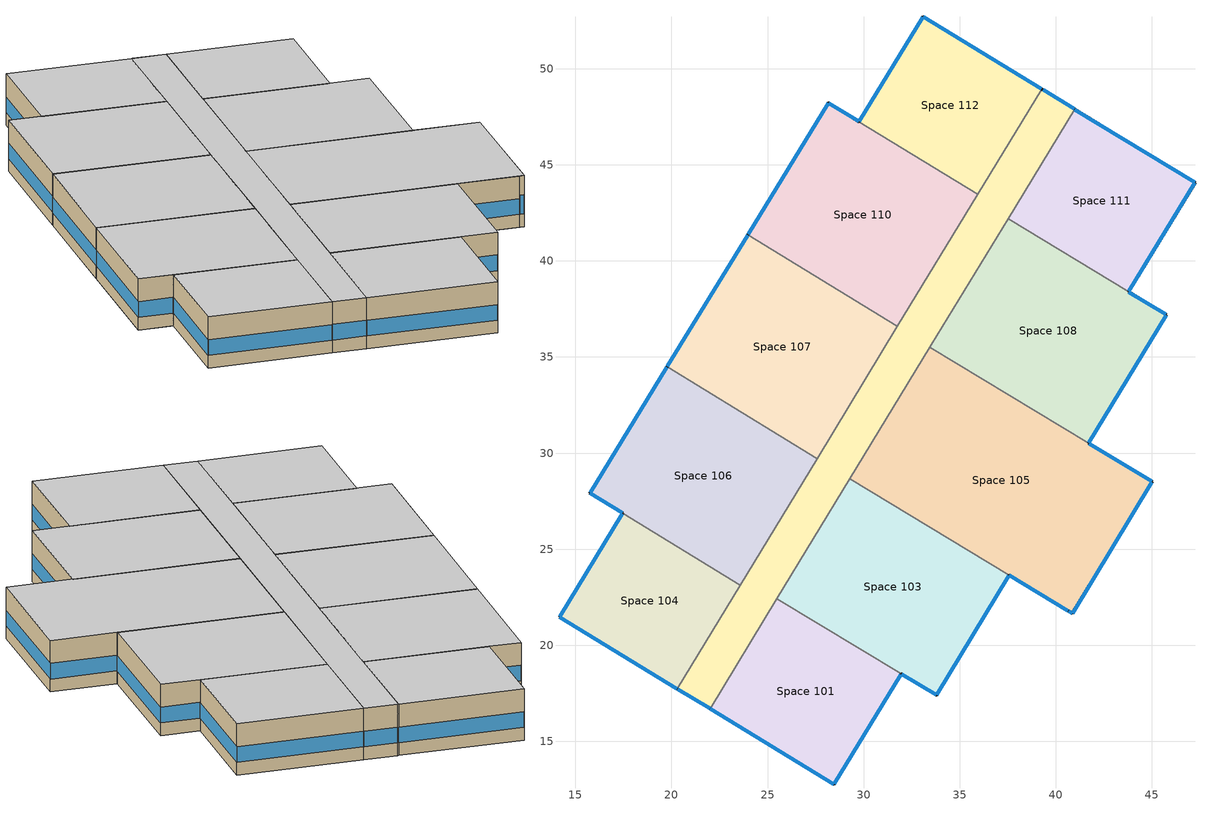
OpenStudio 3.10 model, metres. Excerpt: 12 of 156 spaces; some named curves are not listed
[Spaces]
Space 101
 floor ground: 25.49,22.42 31.96,18.51 31.95,18.49 28.47,12.77 22.01,16.7 z0
 wall outside: 22.01,16.7 28.47,12.77 31.95,18.49 31.96,18.51 z0:3.05
 wall to Space 102: 25.49,22.42 22.01,16.7 z0:3.05
 wall to Space 103: 31.96,18.51 25.49,22.42 z0:3.05
 window: 22.03,16.69 28.45,12.78 / 28.48,12.79 31.94,18.47 z0.76:1.68
 ceiling to Space 201: 28.47,12.77 31.95,18.49 31.96,18.51 25.49,22.42 22.01,16.7 z3.05
Space 102
 floor ground: 39.27,48.94 40.98,47.9 33.52,35.63 33.52,35.64 33.44,35.5 22.01,16.7 20.3,17.74 z0
 wall outside: 40.97,47.89 40.98,47.9 39.31,48.91 39.27,48.94 / 20.3,17.74 22.01,16.7 z0:3.05
 wall to Space 106: 27.58,29.72 23.58,23.14 z0:3.05
 wall to Space 107: 31.76,36.59 27.58,29.72 z0:3.05
 wall to Space 110: 35.94,43.46 31.76,36.59 z0:3.05
 wall to Space 112: 39.27,48.94 35.94,43.46 z0:3.05
 wall to Space 111: 37.51,42.2 40.97,47.89 z0:3.05
 wall to Space 108: 33.52,35.63 37.51,42.2 z0:3.05
 wall to Space 109: 33.44,35.5 33.52,35.64 33.52,35.63 z0:3.05
 wall to Space 105: 29.28,28.65 33.44,35.5 z0:3.05
 wall to Space 103: 25.49,22.42 29.28,28.65 z0:3.05
 wall to Space 104: 23.58,23.14 20.3,17.74 z0:3.05
 window: 40.95,47.91 39.33,48.9 / 20.32,17.73 21.99,16.71 z0.76:1.7
 ceiling to Space 202: 22.01,16.7 33.44,35.5 33.52,35.64 33.52,35.63 40.98,47.9 39.27,48.94 20.3,17.74 z3.05
Space 103
 floor ground: 29.28,28.65 37.56,23.65 33.79,17.41 25.49,22.42 z0
 wall outside: 31.96,18.51 33.79,17.41 37.56,23.65 z0:3.05
 wall to Space 105: 37.56,23.65 29.28,28.65 z0:3.05
 window: 31.98,18.5 33.77,17.42 z0.76:1.7; 33.81,17.43 37.55,23.63 z0.76:1.68
 ceiling to Space 203: 33.79,17.41 37.56,23.65 29.28,28.65 25.49,22.42 z3.05
Space 104
 floor ground: 17.47,26.88 23.58,23.14 20.3,17.74 14.18,21.46 17.46,26.86 z0
 wall outside: 17.47,26.88 17.46,26.86 14.18,21.46 20.3,17.74 z0:3.05
 wall to Space 106: 23.58,23.14 17.47,26.88 z0:3.05
 window: 17.44,26.84 14.19,21.48 / 14.2,21.45 20.28,17.75 z0.76:1.68
 ceiling to Space 204: 20.3,17.74 23.58,23.14 17.47,26.88 17.46,26.86 14.18,21.46 z3.05
Space 105
 floor ground: 33.44,35.5 45,28.52 40.86,21.66 29.28,28.65 z0
 wall outside: 37.56,23.65 40.64,21.79 40.86,21.66 45,28.52 41.7,30.51 z0:3.05
 wall to Space 108: 41.7,30.51 33.44,35.5 z0:3.05
 window: 40.88,21.68 44.99,28.49 z0.76:1.68; 40.67,21.78 40.84,21.67 z0.76:1.9; 37.58,23.64 40.62,21.8 / 44.98,28.53 41.72,30.5 z0.76:1.69
 ceiling to Space 205: 40.86,21.66 45,28.52 33.44,35.5 29.28,28.65 z3.05
Space 106
 floor ground: 19.77,34.49 27.58,29.72 23.58,23.14 15.75,27.92 z0
 wall outside: 19.77,34.49 15.75,27.92 17.47,26.88 z0:3.05
 wall to Space 107: 27.58,29.72 19.77,34.49 z0:3.05
 window: 19.76,34.47 15.77,27.94 z0.76:1.68; 15.78,27.91 17.45,26.89 z0.76:1.7
 ceiling to Space 206: 23.58,23.14 27.58,29.72 19.77,34.49 15.75,27.92 z3.05
Space 107
 floor ground: 23.97,41.36 31.76,36.59 27.58,29.72 19.77,34.49 z0
 wall outside: 23.97,41.36 19.77,34.49 z0:3.05
 wall to Space 110: 31.76,36.59 23.97,41.36 z0:3.05
 window: 23.96,41.33 19.79,34.52 z0.76:1.68
 ceiling to Space 207: 27.58,29.72 31.76,36.59 23.97,41.36 19.77,34.49 z3.05
Space 108
 floor ground: 37.51,42.2 43.78,38.39 45.74,37.2 41.7,30.51 33.44,35.5 z0
 wall outside: 41.7,30.51 45.74,37.2 43.78,38.39 z0:3.05
 wall to Space 109: 33.52,35.63 33.44,35.5 z0:3.05
 wall to Space 111: 43.78,38.39 37.51,42.2 z0:3.05
 window: 45.72,37.21 43.8,38.37 z0.76:1.7; 41.72,30.53 45.73,37.18 z0.76:1.68
 ceiling to Space 208: 41.7,30.51 45.74,37.2 43.78,38.39 37.51,42.2 33.44,35.5 z3.05
Space 109
 floor ground: 33.52,35.64 33.52,35.63 33.44,35.5 z0
 ceiling to Space 209: 33.44,35.5 33.52,35.63 33.52,35.64 z3.05
Space 110
 floor ground: 28.17,48.22 35.94,43.46 31.76,36.59 23.97,41.36 z0
 wall outside: 29.76,47.25 28.17,48.22 23.97,41.36 z0:3.05
 wall to Space 112: 35.94,43.46 29.76,47.25 z0:3.05
 window: 28.15,48.2 23.98,41.38 z0.76:1.68; 29.73,47.26 28.19,48.2 z0.76:1.7
 ceiling to Space 210: 31.76,36.59 35.94,43.46 28.17,48.22 23.97,41.36 z3.05
Space 111
 floor ground: 40.97,47.89 47.24,44.07 43.78,38.39 37.51,42.2 z0
 wall outside: 43.78,38.39 47.24,44.07 40.97,47.89 z0:3.05
 window: 43.79,38.41 47.23,44.05 / 47.22,44.09 40.99,47.87 z0.76:1.68
 ceiling to Space 211: 43.78,38.39 47.24,44.07 40.97,47.89 37.51,42.2 z3.05
Space 112
 floor ground: 33.08,52.7 39.27,48.94 35.94,43.46 29.76,47.25 z0
 wall outside: 39.27,48.94 33.08,52.7 29.76,47.25 z0:3.05
 window: 39.24,48.95 33.1,52.69 / 33.06,52.68 29.77,47.27 z0.76:1.68
 ceiling to Space 212: 35.94,43.46 39.27,48.94 33.08,52.7 29.76,47.25 z3.05
[WaterUse:Equipment:Definition]
Name | Peak Flow Rate {m3/s} | Target Temperature Schedule | Sensible Fraction Schedule | Latent Fraction Schedule
MURB_Service Hot Water GENERAL | 0.0001 | 60.0C Hot Water | 0.2 Hot Water Sensible Fraction | 0.05 Hot Water Latent Fraction
Whole Building Water Equipment Definition - 100 units 200 occupants | 0.0004 | SHW_Temperature_140F | Fraction Sensible - 0.2 | Fraction Sensible - 0.05
[ZoneHVAC:Baseboard:Convective:Electric] Availability Schedule=Always On Discrete hvac_library; Nominal Capacity {W}=autosize; Efficiency=1
Elec Baseboard 59; Elec Baseboard 60; Elec Baseboard 61; Elec Baseboard 62; Elec Baseboard 63; Elec Baseboard 64; Elec Baseboard 65; Elec Baseboard 66; Elec Baseboard 67; Elec Baseboard 68; Elec Baseboard 69; Elec Baseboard 70; Elec Baseboard 71; Elec Baseboard 72; Elec Baseboard 73; Elec Baseboard 74; Elec Baseboard 75; Elec Baseboard 76; Elec Baseboard 77; Elec Baseboard 78; Elec Baseboard 79; Elec Baseboard 80; Elec Baseboard 81; Elec Baseboard 82; Elec Baseboard 83; Elec Baseboard 84; Elec Baseboard 85; Elec Baseboard 86; Elec Baseboard 87; Elec Baseboard 88; Elec Baseboard 89; Elec Baseboard 90; Elec Baseboard 91; Elec Baseboard 92; Elec Baseboard 93; Elec Baseboard 94; Elec Baseboard 95; Elec Baseboard 96; Elec Baseboard 97; Elec Baseboard 98; Elec Baseboard 99; Elec Baseboard 100; Elec Baseboard 101; Elec Baseboard 102; Elec Baseboard 103; Elec Baseboard 104; Elec Baseboard 105; Elec Baseboard 106; Elec Baseboard 107; Elec Baseboard 108; Elec Baseboard 109; Elec Baseboard 110; Elec Baseboard 111; Elec Baseboard 112; Elec Baseboard 113; Elec Baseboard 114; Elec Baseboard 115; Elec Baseboard 116; Elec Baseboard 117; Elec Baseboard 118; Elec Baseboard 119; Elec Baseboard 120; Elec Baseboard 121; Elec Baseboard 122; Elec Baseboard 123; Elec Baseboard 124; Elec Baseboard 125; Elec Baseboard 126; Elec Baseboard 127; Elec Baseboard 128; Elec Baseboard 129; Elec Baseboard 130; Elec Baseboard 131; Elec Baseboard 132; Elec Baseboard 133; Elec Baseboard 134; Elec Baseboard 135; Elec Baseboard 136; Elec Baseboard 137; Elec Baseboard 138; Elec Baseboard 139; Elec Baseboard 140; Elec Baseboard 141; Elec Baseboard 142; Elec Baseboard 143; Elec Baseboard 144; Elec Baseboard 145; Elec Baseboard 146; Elec Baseboard 147; Elec Baseboard 148; Elec Baseboard 149; Elec Baseboard 150; Elec Baseboard 151; Elec Baseboard 152; Elec Baseboard 153; Elec Baseboard 154; Elec Baseboard 155
[ZoneHVAC:PackagedTerminalAirConditioner] Availability Schedule=Always On Discrete hvac_library; Supply Air Flow Rate During Cooling Operation {m3/s}=Autosize; Supply Air Flow Rate During Heating Operation {m3/s}=Autosize; Supply Air Flow Rate When No Cooling or Heating is Needed {m3/s}=Autosize; No Load Supply Air Flow Rate Control Set To Low Speed=Yes; Outdoor Air Flow Rate During Cooling Operation {m3/s}=Autosize; Outdoor Air Flow Rate During Heating Operation {m3/s}=Autosize; Outdoor Air Flow Rate When No Cooling or Heating is Needed {m3/s}=Autosize; Fan Placement=DrawThrough; Supply Air Fan Operating Mode Schedule=Cycling PTAC Fan Mode Always Zero
Name | Supply Air Fan | Heating Coil | Cooling Coil
Cycling PTAC DX Clg Elec Htg | Cycling Elec PTAC Fan | Cycling PTAC Elec Htg Coil | Cycling Elec PTAC 1 Spd DX Clg Coil
Cycling PTAC DX Clg Elec Htg 1 | Cycling Elec PTAC Fan 1 | Cycling PTAC Elec Htg Coil 1 | Cycling Elec PTAC 1 Spd DX Clg Coil 1
Cycling PTAC DX Clg Elec Htg 2 | Cycling Elec PTAC Fan 2 | Cycling PTAC Elec Htg Coil 2 | Cycling Elec PTAC 1 Spd DX Clg Coil 2
Cycling PTAC DX Clg Elec Htg 3 | Cycling Elec PTAC Fan 3 | Cycling PTAC Elec Htg Coil 3 | Cycling Elec PTAC 1 Spd DX Clg Coil 3
Cycling PTAC DX Clg Elec Htg 4 | Cycling Elec PTAC Fan 4 | Cycling PTAC Elec Htg Coil 4 | Cycling Elec PTAC 1 Spd DX Clg Coil 4
Cycling PTAC DX Clg Elec Htg 5 | Cycling Elec PTAC Fan 5 | Cycling PTAC Elec Htg Coil 5 | Cycling Elec PTAC 1 Spd DX Clg Coil 5
Cycling PTAC DX Clg Elec Htg 6 | Cycling Elec PTAC Fan 6 | Cycling PTAC Elec Htg Coil 6 | Cycling Elec PTAC 1 Spd DX Clg Coil 6
Cycling PTAC DX Clg Elec Htg 7 | Cycling Elec PTAC Fan 7 | Cycling PTAC Elec Htg Coil 7 | Cycling Elec PTAC 1 Spd DX Clg Coil 7
Cycling PTAC DX Clg Elec Htg 8 | Cycling Elec PTAC Fan 8 | Cycling PTAC Elec Htg Coil 8 | Cycling Elec PTAC 1 Spd DX Clg Coil 8
Cycling PTAC DX Clg Elec Htg 9 | Cycling Elec PTAC Fan 9 | Cycling PTAC Elec Htg Coil 9 | Cycling Elec PTAC 1 Spd DX Clg Coil 9
Cycling PTAC DX Clg Elec Htg 10 | Cycling Elec PTAC Fan 10 | Cycling PTAC Elec Htg Coil 10 | Cycling Elec PTAC 1 Spd DX Clg Coil 10
Cycling PTAC DX Clg Elec Htg 11 | Cycling Elec PTAC Fan 11 | Cycling PTAC Elec Htg Coil 11 | Cycling Elec PTAC 1 Spd DX Clg Coil 11
Cycling PTAC DX Clg Elec Htg 12 | Cycling Elec PTAC Fan 12 | Cycling PTAC Elec Htg Coil 12 | Cycling Elec PTAC 1 Spd DX Clg Coil 12
Cycling PTAC DX Clg Elec Htg 13 | Cycling Elec PTAC Fan 13 | Cycling PTAC Elec Htg Coil 13 | Cycling Elec PTAC 1 Spd DX Clg Coil 13
Cycling PTAC DX Clg Elec Htg 14 | Cycling Elec PTAC Fan 14 | Cycling PTAC Elec Htg Coil 14 | Cycling Elec PTAC 1 Spd DX Clg Coil 14
Cycling PTAC DX Clg Elec Htg 15 | Cycling Elec PTAC Fan 15 | Cycling PTAC Elec Htg Coil 15 | Cycling Elec PTAC 1 Spd DX Clg Coil 15
Cycling PTAC DX Clg Elec Htg 16 | Cycling Elec PTAC Fan 16 | Cycling PTAC Elec Htg Coil 16 | Cycling Elec PTAC 1 Spd DX Clg Coil 16
Cycling PTAC DX Clg Elec Htg 17 | Cycling Elec PTAC Fan 17 | Cycling PTAC Elec Htg Coil 17 | Cycling Elec PTAC 1 Spd DX Clg Coil 17
Cycling PTAC DX Clg Elec Htg 18 | Cycling Elec PTAC Fan 18 | Cycling PTAC Elec Htg Coil 18 | Cycling Elec PTAC 1 Spd DX Clg Coil 18
Cycling PTAC DX Clg Elec Htg 19 | Cycling Elec PTAC Fan 19 | Cycling PTAC Elec Htg Coil 19 | Cycling Elec PTAC 1 Spd DX Clg Coil 19
Cycling PTAC DX Clg Elec Htg 20 | Cycling Elec PTAC Fan 20 | Cycling PTAC Elec Htg Coil 20 | Cycling Elec PTAC 1 Spd DX Clg Coil 20
Cycling PTAC DX Clg Elec Htg 21 | Cycling Elec PTAC Fan 21 | Cycling PTAC Elec Htg Coil 21 | Cycling Elec PTAC 1 Spd DX Clg Coil 21
Cycling PTAC DX Clg Elec Htg 22 | Cycling Elec PTAC Fan 22 | Cycling PTAC Elec Htg Coil 22 | Cycling Elec PTAC 1 Spd DX Clg Coil 22
Cycling PTAC DX Clg Elec Htg 23 | Cycling Elec PTAC Fan 23 | Cycling PTAC Elec Htg Coil 23 | Cycling Elec PTAC 1 Spd DX Clg Coil 23
Cycling PTAC DX Clg Elec Htg 24 | Cycling Elec PTAC Fan 24 | Cycling PTAC Elec Htg Coil 24 | Cycling Elec PTAC 1 Spd DX Clg Coil 24
Cycling PTAC DX Clg Elec Htg 25 | Cycling Elec PTAC Fan 25 | Cycling PTAC Elec Htg Coil 25 | Cycling Elec PTAC 1 Spd DX Clg Coil 25
Cycling PTAC DX Clg Elec Htg 26 | Cycling Elec PTAC Fan 26 | Cycling PTAC Elec Htg Coil 26 | Cycling Elec PTAC 1 Spd DX Clg Coil 26
Cycling PTAC DX Clg Elec Htg 27 | Cycling Elec PTAC Fan 27 | Cycling PTAC Elec Htg Coil 27 | Cycling Elec PTAC 1 Spd DX Clg Coil 27
Cycling PTAC DX Clg Elec Htg 28 | Cycling Elec PTAC Fan 28 | Cycling PTAC Elec Htg Coil 28 | Cycling Elec PTAC 1 Spd DX Clg Coil 28
Cycling PTAC DX Clg Elec Htg 29 | Cycling Elec PTAC Fan 29 | Cycling PTAC Elec Htg Coil 29 | Cycling Elec PTAC 1 Spd DX Clg Coil 29
Cycling PTAC DX Clg Elec Htg 30 | Cycling Elec PTAC Fan 30 | Cycling PTAC Elec Htg Coil 30 | Cycling Elec PTAC 1 Spd DX Clg Coil 30
Cycling PTAC DX Clg Elec Htg 31 | Cycling Elec PTAC Fan 31 | Cycling PTAC Elec Htg Coil 31 | Cycling Elec PTAC 1 Spd DX Clg Coil 31
Cycling PTAC DX Clg Elec Htg 32 | Cycling Elec PTAC Fan 32 | Cycling PTAC Elec Htg Coil 32 | Cycling Elec PTAC 1 Spd DX Clg Coil 32
Cycling PTAC DX Clg Elec Htg 33 | Cycling Elec PTAC Fan 33 | Cycling PTAC Elec Htg Coil 33 | Cycling Elec PTAC 1 Spd DX Clg Coil 33
Cycling PTAC DX Clg Elec Htg 34 | Cycling Elec PTAC Fan 34 | Cycling PTAC Elec Htg Coil 34 | Cycling Elec PTAC 1 Spd DX Clg Coil 34
Cycling PTAC DX Clg Elec Htg 35 | Cycling Elec PTAC Fan 35 | Cycling PTAC Elec Htg Coil 35 | Cycling Elec PTAC 1 Spd DX Clg Coil 35
Cycling PTAC DX Clg Elec Htg 36 | Cycling Elec PTAC Fan 36 | Cycling PTAC Elec Htg Coil 36 | Cycling Elec PTAC 1 Spd DX Clg Coil 36
Cycling PTAC DX Clg Elec Htg 37 | Cycling Elec PTAC Fan 37 | Cycling PTAC Elec Htg Coil 37 | Cycling Elec PTAC 1 Spd DX Clg Coil 37
Cycling PTAC DX Clg Elec Htg 38 | Cycling Elec PTAC Fan 38 | Cycling PTAC Elec Htg Coil 38 | Cycling Elec PTAC 1 Spd DX Clg Coil 38
Cycling PTAC DX Clg Elec Htg 39 | Cycling Elec PTAC Fan 39 | Cycling PTAC Elec Htg Coil 39 | Cycling Elec PTAC 1 Spd DX Clg Coil 39
Cycling PTAC DX Clg Elec Htg 40 | Cycling Elec PTAC Fan 40 | Cycling PTAC Elec Htg Coil 40 | Cycling Elec PTAC 1 Spd DX Clg Coil 40
Cycling PTAC DX Clg Elec Htg 41 | Cycling Elec PTAC Fan 41 | Cycling PTAC Elec Htg Coil 41 | Cycling Elec PTAC 1 Spd DX Clg Coil 41
Cycling PTAC DX Clg Elec Htg 42 | Cycling Elec PTAC Fan 42 | Cycling PTAC Elec Htg Coil 42 | Cycling Elec PTAC 1 Spd DX Clg Coil 42
Cycling PTAC DX Clg Elec Htg 43 | Cycling Elec PTAC Fan 43 | Cycling PTAC Elec Htg Coil 43 | Cycling Elec PTAC 1 Spd DX Clg Coil 43
Cycling PTAC DX Clg Elec Htg 44 | Cycling Elec PTAC Fan 44 | Cycling PTAC Elec Htg Coil 44 | Cycling Elec PTAC 1 Spd DX Clg Coil 44
Cycling PTAC DX Clg Elec Htg 45 | Cycling Elec PTAC Fan 45 | Cycling PTAC Elec Htg Coil 45 | Cycling Elec PTAC 1 Spd DX Clg Coil 45
Cycling PTAC DX Clg Elec Htg 46 | Cycling Elec PTAC Fan 46 | Cycling PTAC Elec Htg Coil 46 | Cycling Elec PTAC 1 Spd DX Clg Coil 46
Cycling PTAC DX Clg Elec Htg 47 | Cycling Elec PTAC Fan 47 | Cycling PTAC Elec Htg Coil 47 | Cycling Elec PTAC 1 Spd DX Clg Coil 47
Cycling PTAC DX Clg Elec Htg 48 | Cycling Elec PTAC Fan 48 | Cycling PTAC Elec Htg Coil 48 | Cycling Elec PTAC 1 Spd DX Clg Coil 48
Cycling PTAC DX Clg Elec Htg 49 | Cycling Elec PTAC Fan 49 | Cycling PTAC Elec Htg Coil 49 | Cycling Elec PTAC 1 Spd DX Clg Coil 49
Cycling PTAC DX Clg Elec Htg 50 | Cycling Elec PTAC Fan 50 | Cycling PTAC Elec Htg Coil 50 | Cycling Elec PTAC 1 Spd DX Clg Coil 50
Cycling PTAC DX Clg Elec Htg 51 | Cycling Elec PTAC Fan 51 | Cycling PTAC Elec Htg Coil 51 | Cycling Elec PTAC 1 Spd DX Clg Coil 51
Cycling PTAC DX Clg Elec Htg 52 | Cycling Elec PTAC Fan 52 | Cycling PTAC Elec Htg Coil 52 | Cycling Elec PTAC 1 Spd DX Clg Coil 52
Cycling PTAC DX Clg Elec Htg 53 | Cycling Elec PTAC Fan 53 | Cycling PTAC Elec Htg Coil 53 | Cycling Elec PTAC 1 Spd DX Clg Coil 53
Cycling PTAC DX Clg Elec Htg 54 | Cycling Elec PTAC Fan 54 | Cycling PTAC Elec Htg Coil 54 | Cycling Elec PTAC 1 Spd DX Clg Coil 54
Cycling PTAC DX Clg Elec Htg 55 | Cycling Elec PTAC Fan 55 | Cycling PTAC Elec Htg Coil 55 | Cycling Elec PTAC 1 Spd DX Clg Coil 55
Cycling PTAC DX Clg Elec Htg 56 | Cycling Elec PTAC Fan 56 | Cycling PTAC Elec Htg Coil 56 | Cycling Elec PTAC 1 Spd DX Clg Coil 56
Cycling PTAC DX Clg Elec Htg 57 | Cycling Elec PTAC Fan 57 | Cycling PTAC Elec Htg Coil 57 | Cycling Elec PTAC 1 Spd DX Clg Coil 57
Cycling PTAC DX Clg Elec Htg 58 | Cycling Elec PTAC Fan 58 | Cycling PTAC Elec Htg Coil 58 | Cycling Elec PTAC 1 Spd DX Clg Coil 58
Cycling PTAC DX Clg Elec Htg 59 | Cycling Elec PTAC Fan 59 | Cycling PTAC Elec Htg Coil 59 | Cycling Elec PTAC 1 Spd DX Clg Coil 59
Cycling PTAC DX Clg Elec Htg 60 | Cycling Elec PTAC Fan 60 | Cycling PTAC Elec Htg Coil 60 | Cycling Elec PTAC 1 Spd DX Clg Coil 60
Cycling PTAC DX Clg Elec Htg 61 | Cycling Elec PTAC Fan 61 | Cycling PTAC Elec Htg Coil 61 | Cycling Elec PTAC 1 Spd DX Clg Coil 61
Cycling PTAC DX Clg Elec Htg 62 | Cycling Elec PTAC Fan 62 | Cycling PTAC Elec Htg Coil 62 | Cycling Elec PTAC 1 Spd DX Clg Coil 62
Cycling PTAC DX Clg Elec Htg 63 | Cycling Elec PTAC Fan 63 | Cycling PTAC Elec Htg Coil 63 | Cycling Elec PTAC 1 Spd DX Clg Coil 63
Cycling PTAC DX Clg Elec Htg 64 | Cycling Elec PTAC Fan 64 | Cycling PTAC Elec Htg Coil 64 | Cycling Elec PTAC 1 Spd DX Clg Coil 64
Cycling PTAC DX Clg Elec Htg 65 | Cycling Elec PTAC Fan 65 | Cycling PTAC Elec Htg Coil 65 | Cycling Elec PTAC 1 Spd DX Clg Coil 65
Cycling PTAC DX Clg Elec Htg 66 | Cycling Elec PTAC Fan 66 | Cycling PTAC Elec Htg Coil 66 | Cycling Elec PTAC 1 Spd DX Clg Coil 66
Cycling PTAC DX Clg Elec Htg 67 | Cycling Elec PTAC Fan 67 | Cycling PTAC Elec Htg Coil 67 | Cycling Elec PTAC 1 Spd DX Clg Coil 67
Cycling PTAC DX Clg Elec Htg 68 | Cycling Elec PTAC Fan 68 | Cycling PTAC Elec Htg Coil 68 | Cycling Elec PTAC 1 Spd DX Clg Coil 68
Cycling PTAC DX Clg Elec Htg 69 | Cycling Elec PTAC Fan 69 | Cycling PTAC Elec Htg Coil 69 | Cycling Elec PTAC 1 Spd DX Clg Coil 69
Cycling PTAC DX Clg Elec Htg 70 | Cycling Elec PTAC Fan 70 | Cycling PTAC Elec Htg Coil 70 | Cycling Elec PTAC 1 Spd DX Clg Coil 70
Cycling PTAC DX Clg Elec Htg 71 | Cycling Elec PTAC Fan 71 | Cycling PTAC Elec Htg Coil 71 | Cycling Elec PTAC 1 Spd DX Clg Coil 71
Cycling PTAC DX Clg Elec Htg 72 | Cycling Elec PTAC Fan 72 | Cycling PTAC Elec Htg Coil 72 | Cycling Elec PTAC 1 Spd DX Clg Coil 72
Cycling PTAC DX Clg Elec Htg 73 | Cycling Elec PTAC Fan 73 | Cycling PTAC Elec Htg Coil 73 | Cycling Elec PTAC 1 Spd DX Clg Coil 73
Cycling PTAC DX Clg Elec Htg 74 | Cycling Elec PTAC Fan 74 | Cycling PTAC Elec Htg Coil 74 | Cycling Elec PTAC 1 Spd DX Clg Coil 74
Cycling PTAC DX Clg Elec Htg 75 | Cycling Elec PTAC Fan 75 | Cycling PTAC Elec Htg Coil 75 | Cycling Elec PTAC 1 Spd DX Clg Coil 75
Cycling PTAC DX Clg Elec Htg 76 | Cycling Elec PTAC Fan 76 | Cycling PTAC Elec Htg Coil 76 | Cycling Elec PTAC 1 Spd DX Clg Coil 76
Cycling PTAC DX Clg Elec Htg 77 | Cycling Elec PTAC Fan 77 | Cycling PTAC Elec Htg Coil 77 | Cycling Elec PTAC 1 Spd DX Clg Coil 77
Cycling PTAC DX Clg Elec Htg 78 | Cycling Elec PTAC Fan 78 | Cycling PTAC Elec Htg Coil 78 | Cycling Elec PTAC 1 Spd DX Clg Coil 78
Cycling PTAC DX Clg Elec Htg 79 | Cycling Elec PTAC Fan 79 | Cycling PTAC Elec Htg Coil 79 | Cycling Elec PTAC 1 Spd DX Clg Coil 79
Cycling PTAC DX Clg Elec Htg 80 | Cycling Elec PTAC Fan 80 | Cycling PTAC Elec Htg Coil 80 | Cycling Elec PTAC 1 Spd DX Clg Coil 80
Cycling PTAC DX Clg Elec Htg 81 | Cycling Elec PTAC Fan 81 | Cycling PTAC Elec Htg Coil 81 | Cycling Elec PTAC 1 Spd DX Clg Coil 81
Cycling PTAC DX Clg Elec Htg 82 | Cycling Elec PTAC Fan 82 | Cycling PTAC Elec Htg Coil 82 | Cycling Elec PTAC 1 Spd DX Clg Coil 82
Cycling PTAC DX Clg Elec Htg 83 | Cycling Elec PTAC Fan 83 | Cycling PTAC Elec Htg Coil 83 | Cycling Elec PTAC 1 Spd DX Clg Coil 83
Cycling PTAC DX Clg Elec Htg 84 | Cycling Elec PTAC Fan 84 | Cycling PTAC Elec Htg Coil 84 | Cycling Elec PTAC 1 Spd DX Clg Coil 84
Cycling PTAC DX Clg Elec Htg 85 | Cycling Elec PTAC Fan 85 | Cycling PTAC Elec Htg Coil 85 | Cycling Elec PTAC 1 Spd DX Clg Coil 85
Cycling PTAC DX Clg Elec Htg 86 | Cycling Elec PTAC Fan 86 | Cycling PTAC Elec Htg Coil 86 | Cycling Elec PTAC 1 Spd DX Clg Coil 86
Cycling PTAC DX Clg Elec Htg 87 | Cycling Elec PTAC Fan 87 | Cycling PTAC Elec Htg Coil 87 | Cycling Elec PTAC 1 Spd DX Clg Coil 87
Cycling PTAC DX Clg Elec Htg 88 | Cycling Elec PTAC Fan 88 | Cycling PTAC Elec Htg Coil 88 | Cycling Elec PTAC 1 Spd DX Clg Coil 88
Cycling PTAC DX Clg Elec Htg 89 | Cycling Elec PTAC Fan 89 | Cycling PTAC Elec Htg Coil 89 | Cycling Elec PTAC 1 Spd DX Clg Coil 89
Cycling PTAC DX Clg Elec Htg 90 | Cycling Elec PTAC Fan 90 | Cycling PTAC Elec Htg Coil 90 | Cycling Elec PTAC 1 Spd DX Clg Coil 90
Cycling PTAC DX Clg Elec Htg 91 | Cycling Elec PTAC Fan 91 | Cycling PTAC Elec Htg Coil 91 | Cycling Elec PTAC 1 Spd DX Clg Coil 91
Cycling PTAC DX Clg Elec Htg 92 | Cycling Elec PTAC Fan 92 | Cycling PTAC Elec Htg Coil 92 | Cycling Elec PTAC 1 Spd DX Clg Coil 92
Cycling PTAC DX Clg Elec Htg 93 | Cycling Elec PTAC Fan 93 | Cycling PTAC Elec Htg Coil 93 | Cycling Elec PTAC 1 Spd DX Clg Coil 93
Cycling PTAC DX Clg Elec Htg 94 | Cycling Elec PTAC Fan 94 | Cycling PTAC Elec Htg Coil 94 | Cycling Elec PTAC 1 Spd DX Clg Coil 94
Cycling PTAC DX Clg Elec Htg 95 | Cycling Elec PTAC Fan 95 | Cycling PTAC Elec Htg Coil 95 | Cycling Elec PTAC 1 Spd DX Clg Coil 95
Cycling PTAC DX Clg Elec Htg 96 | Cycling Elec PTAC Fan 96 | Cycling PTAC Elec Htg Coil 96 | Cycling Elec PTAC 1 Spd DX Clg Coil 96
Cycling PTAC DX Clg Elec Htg 97 | Cycling Elec PTAC Fan 97 | Cycling PTAC Elec Htg Coil 97 | Cycling Elec PTAC 1 Spd DX Clg Coil 97
Cycling PTAC DX Clg Elec Htg 98 | Cycling Elec PTAC Fan 98 | Cycling PTAC Elec Htg Coil 98 | Cycling Elec PTAC 1 Spd DX Clg Coil 98
Cycling PTAC DX Clg Elec Htg 99 | Cycling Elec PTAC Fan 99 | Cycling PTAC Elec Htg Coil 99 | Cycling Elec PTAC 1 Spd DX Clg Coil 99
Cycling PTAC DX Clg Elec Htg 100 | Cycling Elec PTAC Fan 100 | Cycling PTAC Elec Htg Coil 100 | Cycling Elec PTAC 1 Spd DX Clg Coil 100
Cycling PTAC DX Clg Elec Htg 101 | Cycling Elec PTAC Fan 101 | Cycling PTAC Elec Htg Coil 101 | Cycling Elec PTAC 1 Spd DX Clg Coil 101
Cycling PTAC DX Clg Elec Htg 102 | Cycling Elec PTAC Fan 102 | Cycling PTAC Elec Htg Coil 102 | Cycling Elec PTAC 1 Spd DX Clg Coil 102
Cycling PTAC DX Clg Elec Htg 103 | Cycling Elec PTAC Fan 103 | Cycling PTAC Elec Htg Coil 103 | Cycling Elec PTAC 1 Spd DX Clg Coil 103
Cycling PTAC DX Clg Elec Htg 104 | Cycling Elec PTAC Fan 104 | Cycling PTAC Elec Htg Coil 104 | Cycling Elec PTAC 1 Spd DX Clg Coil 104
Cycling PTAC DX Clg Elec Htg 105 | Cycling Elec PTAC Fan 105 | Cycling PTAC Elec Htg Coil 105 | Cycling Elec PTAC 1 Spd DX Clg Coil 105
Cycling PTAC DX Clg Elec Htg 106 | Cycling Elec PTAC Fan 106 | Cycling PTAC Elec Htg Coil 106 | Cycling Elec PTAC 1 Spd DX Clg Coil 106
Cycling PTAC DX Clg Elec Htg 107 | Cycling Elec PTAC Fan 107 | Cycling PTAC Elec Htg Coil 107 | Cycling Elec PTAC 1 Spd DX Clg Coil 107
Cycling PTAC DX Clg Elec Htg 108 | Cycling Elec PTAC Fan 108 | Cycling PTAC Elec Htg Coil 108 | Cycling Elec PTAC 1 Spd DX Clg Coil 108
Cycling PTAC DX Clg Elec Htg 109 | Cycling Elec PTAC Fan 109 | Cycling PTAC Elec Htg Coil 109 | Cycling Elec PTAC 1 Spd DX Clg Coil 109
Cycling PTAC DX Clg Elec Htg 110 | Cycling Elec PTAC Fan 110 | Cycling PTAC Elec Htg Coil 110 | Cycling Elec PTAC 1 Spd DX Clg Coil 110
Cycling PTAC DX Clg Elec Htg 111 | Cycling Elec PTAC Fan 111 | Cycling PTAC Elec Htg Coil 111 | Cycling Elec PTAC 1 Spd DX Clg Coil 111
Cycling PTAC DX Clg Elec Htg 112 | Cycling Elec PTAC Fan 112 | Cycling PTAC Elec Htg Coil 112 | Cycling Elec PTAC 1 Spd DX Clg Coil 112
Cycling PTAC DX Clg Elec Htg 113 | Cycling Elec PTAC Fan 113 | Cycling PTAC Elec Htg Coil 113 | Cycling Elec PTAC 1 Spd DX Clg Coil 113
Cycling PTAC DX Clg Elec Htg 114 | Cycling Elec PTAC Fan 114 | Cycling PTAC Elec Htg Coil 114 | Cycling Elec PTAC 1 Spd DX Clg Coil 114
Cycling PTAC DX Clg Elec Htg 115 | Cycling Elec PTAC Fan 115 | Cycling PTAC Elec Htg Coil 115 | Cycling Elec PTAC 1 Spd DX Clg Coil 115
Cycling PTAC DX Clg Elec Htg 116 | Cycling Elec PTAC Fan 116 | Cycling PTAC Elec Htg Coil 116 | Cycling Elec PTAC 1 Spd DX Clg Coil 116
Cycling PTAC DX Clg Elec Htg 117 | Cycling Elec PTAC Fan 117 | Cycling PTAC Elec Htg Coil 117 | Cycling Elec PTAC 1 Spd DX Clg Coil 117
Cycling PTAC DX Clg Elec Htg 118 | Cycling Elec PTAC Fan 118 | Cycling PTAC Elec Htg Coil 118 | Cycling Elec PTAC 1 Spd DX Clg Coil 118
Cycling PTAC DX Clg Elec Htg 119 | Cycling Elec PTAC Fan 119 | Cycling PTAC Elec Htg Coil 119 | Cycling Elec PTAC 1 Spd DX Clg Coil 119
Cycling PTAC DX Clg Elec Htg 120 | Cycling Elec PTAC Fan 120 | Cycling PTAC Elec Htg Coil 120 | Cycling Elec PTAC 1 Spd DX Clg Coil 120
Cycling PTAC DX Clg Elec Htg 121 | Cycling Elec PTAC Fan 121 | Cycling PTAC Elec Htg Coil 121 | Cycling Elec PTAC 1 Spd DX Clg Coil 121
Cycling PTAC DX Clg Elec Htg 122 | Cycling Elec PTAC Fan 122 | Cycling PTAC Elec Htg Coil 122 | Cycling Elec PTAC 1 Spd DX Clg Coil 122
Cycling PTAC DX Clg Elec Htg 123 | Cycling Elec PTAC Fan 123 | Cycling PTAC Elec Htg Coil 123 | Cycling Elec PTAC 1 Spd DX Clg Coil 123
Cycling PTAC DX Clg Elec Htg 124 | Cycling Elec PTAC Fan 124 | Cycling PTAC Elec Htg Coil 124 | Cycling Elec PTAC 1 Spd DX Clg Coil 124
Cycling PTAC DX Clg Elec Htg 125 | Cycling Elec PTAC Fan 125 | Cycling PTAC Elec Htg Coil 125 | Cycling Elec PTAC 1 Spd DX Clg Coil 125
Cycling PTAC DX Clg Elec Htg 126 | Cycling Elec PTAC Fan 126 | Cycling PTAC Elec Htg Coil 126 | Cycling Elec PTAC 1 Spd DX Clg Coil 126
Cycling PTAC DX Clg Elec Htg 127 | Cycling Elec PTAC Fan 127 | Cycling PTAC Elec Htg Coil 127 | Cycling Elec PTAC 1 Spd DX Clg Coil 127
Cycling PTAC DX Clg Elec Htg 128 | Cycling Elec PTAC Fan 128 | Cycling PTAC Elec Htg Coil 128 | Cycling Elec PTAC 1 Spd DX Clg Coil 128
Cycling PTAC DX Clg Elec Htg 129 | Cycling Elec PTAC Fan 129 | Cycling PTAC Elec Htg Coil 129 | Cycling Elec PTAC 1 Spd DX Clg Coil 129
Cycling PTAC DX Clg Elec Htg 130 | Cycling Elec PTAC Fan 130 | Cycling PTAC Elec Htg Coil 130 | Cycling Elec PTAC 1 Spd DX Clg Coil 130
Cycling PTAC DX Clg Elec Htg 131 | Cycling Elec PTAC Fan 131 | Cycling PTAC Elec Htg Coil 131 | Cycling Elec PTAC 1 Spd DX Clg Coil 131
Cycling PTAC DX Clg Elec Htg 132 | Cycling Elec PTAC Fan 132 | Cycling PTAC Elec Htg Coil 132 | Cycling Elec PTAC 1 Spd DX Clg Coil 132
Cycling PTAC DX Clg Elec Htg 133 | Cycling Elec PTAC Fan 133 | Cycling PTAC Elec Htg Coil 133 | Cycling Elec PTAC 1 Spd DX Clg Coil 133
Cycling PTAC DX Clg Elec Htg 134 | Cycling Elec PTAC Fan 134 | Cycling PTAC Elec Htg Coil 134 | Cycling Elec PTAC 1 Spd DX Clg Coil 134
Cycling PTAC DX Clg Elec Htg 135 | Cycling Elec PTAC Fan 135 | Cycling PTAC Elec Htg Coil 135 | Cycling Elec PTAC 1 Spd DX Clg Coil 135
Cycling PTAC DX Clg Elec Htg 136 | Cycling Elec PTAC Fan 136 | Cycling PTAC Elec Htg Coil 136 | Cycling Elec PTAC 1 Spd DX Clg Coil 136
Cycling PTAC DX Clg Elec Htg 137 | Cycling Elec PTAC Fan 137 | Cycling PTAC Elec Htg Coil 137 | Cycling Elec PTAC 1 Spd DX Clg Coil 137
Cycling PTAC DX Clg Elec Htg 138 | Cycling Elec PTAC Fan 138 | Cycling PTAC Elec Htg Coil 138 | Cycling Elec PTAC 1 Spd DX Clg Coil 138
Cycling PTAC DX Clg Elec Htg 139 | Cycling Elec PTAC Fan 139 | Cycling PTAC Elec Htg Coil 139 | Cycling Elec PTAC 1 Spd DX Clg Coil 139
Cycling PTAC DX Clg Elec Htg 140 | Cycling Elec PTAC Fan 140 | Cycling PTAC Elec Htg Coil 140 | Cycling Elec PTAC 1 Spd DX Clg Coil 140
Cycling PTAC DX Clg Elec Htg 141 | Cycling Elec PTAC Fan 141 | Cycling PTAC Elec Htg Coil 141 | Cycling Elec PTAC 1 Spd DX Clg Coil 141
Cycling PTAC DX Clg Elec Htg 142 | Cycling Elec PTAC Fan 142 | Cycling PTAC Elec Htg Coil 142 | Cycling Elec PTAC 1 Spd DX Clg Coil 142
Cycling PTAC DX Clg Elec Htg 143 | Cycling Elec PTAC Fan 143 | Cycling PTAC Elec Htg Coil 143 | Cycling Elec PTAC 1 Spd DX Clg Coil 143
Cycling PTAC DX Clg Elec Htg 144 | Cycling Elec PTAC Fan 144 | Cycling PTAC Elec Htg Coil 144 | Cycling Elec PTAC 1 Spd DX Clg Coil 144
Cycling PTAC DX Clg Elec Htg 145 | Cycling Elec PTAC Fan 145 | Cycling PTAC Elec Htg Coil 145 | Cycling Elec PTAC 1 Spd DX Clg Coil 145
Cycling PTAC DX Clg Elec Htg 146 | Cycling Elec PTAC Fan 146 | Cycling PTAC Elec Htg Coil 146 | Cycling Elec PTAC 1 Spd DX Clg Coil 146
Cycling PTAC DX Clg Elec Htg 147 | Cycling Elec PTAC Fan 147 | Cycling PTAC Elec Htg Coil 147 | Cycling Elec PTAC 1 Spd DX Clg Coil 147
Cycling PTAC DX Clg Elec Htg 148 | Cycling Elec PTAC Fan 148 | Cycling PTAC Elec Htg Coil 148 | Cycling Elec PTAC 1 Spd DX Clg Coil 148
Cycling PTAC DX Clg Elec Htg 149 | Cycling Elec PTAC Fan 149 | Cycling PTAC Elec Htg Coil 149 | Cycling Elec PTAC 1 Spd DX Clg Coil 149
Cycling PTAC DX Clg Elec Htg 150 | Cycling Elec PTAC Fan 150 | Cycling PTAC Elec Htg Coil 150 | Cycling Elec PTAC 1 Spd DX Clg Coil 150
Cycling PTAC DX Clg Elec Htg 151 | Cycling Elec PTAC Fan 151 | Cycling PTAC Elec Htg Coil 151 | Cycling Elec PTAC 1 Spd DX Clg Coil 151
Cycling PTAC DX Clg Elec Htg 152 | Cycling Elec PTAC Fan 152 | Cycling PTAC Elec Htg Coil 152 | Cycling Elec PTAC 1 Spd DX Clg Coil 152
Cycling PTAC DX Clg Elec Htg 153 | Cycling Elec PTAC Fan 153 | Cycling PTAC Elec Htg Coil 153 | Cycling Elec PTAC 1 Spd DX Clg Coil 153
Cycling PTAC DX Clg Elec Htg 154 | Cycling Elec PTAC Fan 154 | Cycling PTAC Elec Htg Coil 154 | Cycling Elec PTAC 1 Spd DX Clg Coil 154
Cycling PTAC DX Clg Elec Htg 155 | Cycling Elec PTAC Fan 155 | Cycling PTAC Elec Htg Coil 155 | Cycling Elec PTAC 1 Spd DX Clg Coil 155
[Fan:OnOff] Availability Schedule=Always On Discrete hvac_library; Fan Total Efficiency=0.6; Pressure Rise {Pa}=250; Maximum Flow Rate {m3/s}=autosize; Motor Efficiency=0.8; Motor In Airstream Fraction=1; Fan Power Ratio Function of Speed Ratio Curve=Fan On Off Power Curve 15; Fan Efficiency Ratio Function of Speed Ratio Curve=Fan On Off Efficiency Curve 15
Cycling Elec PTAC Fan; Cycling Elec PTAC Fan 1; Cycling Elec PTAC Fan 2; Cycling Elec PTAC Fan 3; Cycling Elec PTAC Fan 4; Cycling Elec PTAC Fan 5; Cycling Elec PTAC Fan 6; Cycling Elec PTAC Fan 7; Cycling Elec PTAC Fan 8; Cycling Elec PTAC Fan 9; Cycling Elec PTAC Fan 10; Cycling Elec PTAC Fan 11; Cycling Elec PTAC Fan 12; Cycling Elec PTAC Fan 13; Cycling Elec PTAC Fan 14; Cycling Elec PTAC Fan 15; Cycling Elec PTAC Fan 16; Cycling Elec PTAC Fan 17; Cycling Elec PTAC Fan 18; Cycling Elec PTAC Fan 19; Cycling Elec PTAC Fan 20; Cycling Elec PTAC Fan 21; Cycling Elec PTAC Fan 22; Cycling Elec PTAC Fan 23; Cycling Elec PTAC Fan 24; Cycling Elec PTAC Fan 25; Cycling Elec PTAC Fan 26; Cycling Elec PTAC Fan 27; Cycling Elec PTAC Fan 28; Cycling Elec PTAC Fan 29; Cycling Elec PTAC Fan 30; Cycling Elec PTAC Fan 31; Cycling Elec PTAC Fan 32; Cycling Elec PTAC Fan 33; Cycling Elec PTAC Fan 34; Cycling Elec PTAC Fan 35; Cycling Elec PTAC Fan 36; Cycling Elec PTAC Fan 37; Cycling Elec PTAC Fan 38; Cycling Elec PTAC Fan 39; Cycling Elec PTAC Fan 40; Cycling Elec PTAC Fan 41; Cycling Elec PTAC Fan 42; Cycling Elec PTAC Fan 43; Cycling Elec PTAC Fan 44; Cycling Elec PTAC Fan 45; Cycling Elec PTAC Fan 46; Cycling Elec PTAC Fan 47; Cycling Elec PTAC Fan 48; Cycling Elec PTAC Fan 49; Cycling Elec PTAC Fan 50; Cycling Elec PTAC Fan 51; Cycling Elec PTAC Fan 52; Cycling Elec PTAC Fan 53; Cycling Elec PTAC Fan 54; Cycling Elec PTAC Fan 55; Cycling Elec PTAC Fan 56; Cycling Elec PTAC Fan 57; Cycling Elec PTAC Fan 58; Cycling Elec PTAC Fan 59; Cycling Elec PTAC Fan 60; Cycling Elec PTAC Fan 61; Cycling Elec PTAC Fan 62; Cycling Elec PTAC Fan 63; Cycling Elec PTAC Fan 64; Cycling Elec PTAC Fan 65; Cycling Elec PTAC Fan 66; Cycling Elec PTAC Fan 67; Cycling Elec PTAC Fan 68; Cycling Elec PTAC Fan 69; Cycling Elec PTAC Fan 70; Cycling Elec PTAC Fan 71; Cycling Elec PTAC Fan 72; Cycling Elec PTAC Fan 73; Cycling Elec PTAC Fan 74; Cycling Elec PTAC Fan 75; Cycling Elec PTAC Fan 76; Cycling Elec PTAC Fan 77; Cycling Elec PTAC Fan 78; Cycling Elec PTAC Fan 79; Cycling Elec PTAC Fan 80; Cycling Elec PTAC Fan 81; Cycling Elec PTAC Fan 82; Cycling Elec PTAC Fan 83; Cycling Elec PTAC Fan 84; Cycling Elec PTAC Fan 85; Cycling Elec PTAC Fan 86; Cycling Elec PTAC Fan 87; Cycling Elec PTAC Fan 88; Cycling Elec PTAC Fan 89; Cycling Elec PTAC Fan 90; Cycling Elec PTAC Fan 91; Cycling Elec PTAC Fan 92; Cycling Elec PTAC Fan 93; Cycling Elec PTAC Fan 94; Cycling Elec PTAC Fan 95; Cycling Elec PTAC Fan 96; Cycling Elec PTAC Fan 97; Cycling Elec PTAC Fan 98; Cycling Elec PTAC Fan 99; Cycling Elec PTAC Fan 100; Cycling Elec PTAC Fan 101; Cycling Elec PTAC Fan 102; Cycling Elec PTAC Fan 103; Cycling Elec PTAC Fan 104; Cycling Elec PTAC Fan 105; Cycling Elec PTAC Fan 106; Cycling Elec PTAC Fan 107; Cycling Elec PTAC Fan 108; Cycling Elec PTAC Fan 109; Cycling Elec PTAC Fan 110; Cycling Elec PTAC Fan 111; Cycling Elec PTAC Fan 112; Cycling Elec PTAC Fan 113; Cycling Elec PTAC Fan 114; Cycling Elec PTAC Fan 115; Cycling Elec PTAC Fan 116; Cycling Elec PTAC Fan 117; Cycling Elec PTAC Fan 118; Cycling Elec PTAC Fan 119; Cycling Elec PTAC Fan 120; Cycling Elec PTAC Fan 121; Cycling Elec PTAC Fan 122; Cycling Elec PTAC Fan 123; Cycling Elec PTAC Fan 124; Cycling Elec PTAC Fan 125; Cycling Elec PTAC Fan 126; Cycling Elec PTAC Fan 127; Cycling Elec PTAC Fan 128; Cycling Elec PTAC Fan 129; Cycling Elec PTAC Fan 130; Cycling Elec PTAC Fan 131; Cycling Elec PTAC Fan 132; Cycling Elec PTAC Fan 133; Cycling Elec PTAC Fan 134; Cycling Elec PTAC Fan 135; Cycling Elec PTAC Fan 136; Cycling Elec PTAC Fan 137; Cycling Elec PTAC Fan 138; Cycling Elec PTAC Fan 139; Cycling Elec PTAC Fan 140; Cycling Elec PTAC Fan 141; Cycling Elec PTAC Fan 142; Cycling Elec PTAC Fan 143; Cycling Elec PTAC Fan 144; Cycling Elec PTAC Fan 145; Cycling Elec PTAC Fan 146; Cycling Elec PTAC Fan 147; Cycling Elec PTAC Fan 148; Cycling Elec PTAC Fan 149; Cycling Elec PTAC Fan 150; Cycling Elec PTAC Fan 151; Cycling Elec PTAC Fan 152; Cycling Elec PTAC Fan 153; Cycling Elec PTAC Fan 154; Cycling Elec PTAC Fan 155
[Coil:Heating:Electric] Availability Schedule=Always On Discrete hvac_library; Nominal Capacity {W}=1e-05
Cycling PTAC Elec Htg Coil; Cycling PTAC Elec Htg Coil 1; Cycling PTAC Elec Htg Coil 2; Cycling PTAC Elec Htg Coil 3; Cycling PTAC Elec Htg Coil 4; Cycling PTAC Elec Htg Coil 5; Cycling PTAC Elec Htg Coil 6; Cycling PTAC Elec Htg Coil 7; Cycling PTAC Elec Htg Coil 8; Cycling PTAC Elec Htg Coil 9; Cycling PTAC Elec Htg Coil 10; Cycling PTAC Elec Htg Coil 11; Cycling PTAC Elec Htg Coil 12; Cycling PTAC Elec Htg Coil 13; Cycling PTAC Elec Htg Coil 14; Cycling PTAC Elec Htg Coil 15; Cycling PTAC Elec Htg Coil 16; Cycling PTAC Elec Htg Coil 17; Cycling PTAC Elec Htg Coil 18; Cycling PTAC Elec Htg Coil 19; Cycling PTAC Elec Htg Coil 20; Cycling PTAC Elec Htg Coil 21; Cycling PTAC Elec Htg Coil 22; Cycling PTAC Elec Htg Coil 23; Cycling PTAC Elec Htg Coil 24; Cycling PTAC Elec Htg Coil 25; Cycling PTAC Elec Htg Coil 26; Cycling PTAC Elec Htg Coil 27; Cycling PTAC Elec Htg Coil 28; Cycling PTAC Elec Htg Coil 29; Cycling PTAC Elec Htg Coil 30; Cycling PTAC Elec Htg Coil 31; Cycling PTAC Elec Htg Coil 32; Cycling PTAC Elec Htg Coil 33; Cycling PTAC Elec Htg Coil 34; Cycling PTAC Elec Htg Coil 35; Cycling PTAC Elec Htg Coil 36; Cycling PTAC Elec Htg Coil 37; Cycling PTAC Elec Htg Coil 38; Cycling PTAC Elec Htg Coil 39; Cycling PTAC Elec Htg Coil 40; Cycling PTAC Elec Htg Coil 41; Cycling PTAC Elec Htg Coil 42; Cycling PTAC Elec Htg Coil 43; Cycling PTAC Elec Htg Coil 44; Cycling PTAC Elec Htg Coil 45; Cycling PTAC Elec Htg Coil 46; Cycling PTAC Elec Htg Coil 47; Cycling PTAC Elec Htg Coil 48; Cycling PTAC Elec Htg Coil 49; Cycling PTAC Elec Htg Coil 50; Cycling PTAC Elec Htg Coil 51; Cycling PTAC Elec Htg Coil 52; Cycling PTAC Elec Htg Coil 53; Cycling PTAC Elec Htg Coil 54; Cycling PTAC Elec Htg Coil 55; Cycling PTAC Elec Htg Coil 56; Cycling PTAC Elec Htg Coil 57; Cycling PTAC Elec Htg Coil 58; Cycling PTAC Elec Htg Coil 59; Cycling PTAC Elec Htg Coil 60; Cycling PTAC Elec Htg Coil 61; Cycling PTAC Elec Htg Coil 62; Cycling PTAC Elec Htg Coil 63; Cycling PTAC Elec Htg Coil 64; Cycling PTAC Elec Htg Coil 65; Cycling PTAC Elec Htg Coil 66; Cycling PTAC Elec Htg Coil 67; Cycling PTAC Elec Htg Coil 68; Cycling PTAC Elec Htg Coil 69; Cycling PTAC Elec Htg Coil 70; Cycling PTAC Elec Htg Coil 71; Cycling PTAC Elec Htg Coil 72; Cycling PTAC Elec Htg Coil 73; Cycling PTAC Elec Htg Coil 74; Cycling PTAC Elec Htg Coil 75; Cycling PTAC Elec Htg Coil 76; Cycling PTAC Elec Htg Coil 77; Cycling PTAC Elec Htg Coil 78; Cycling PTAC Elec Htg Coil 79; Cycling PTAC Elec Htg Coil 80; Cycling PTAC Elec Htg Coil 81; Cycling PTAC Elec Htg Coil 82; Cycling PTAC Elec Htg Coil 83; Cycling PTAC Elec Htg Coil 84; Cycling PTAC Elec Htg Coil 85; Cycling PTAC Elec Htg Coil 86; Cycling PTAC Elec Htg Coil 87; Cycling PTAC Elec Htg Coil 88; Cycling PTAC Elec Htg Coil 89; Cycling PTAC Elec Htg Coil 90; Cycling PTAC Elec Htg Coil 91; Cycling PTAC Elec Htg Coil 92; Cycling PTAC Elec Htg Coil 93; Cycling PTAC Elec Htg Coil 94; Cycling PTAC Elec Htg Coil 95; Cycling PTAC Elec Htg Coil 96; Cycling PTAC Elec Htg Coil 97; Cycling PTAC Elec Htg Coil 98; Cycling PTAC Elec Htg Coil 99; Cycling PTAC Elec Htg Coil 100; Cycling PTAC Elec Htg Coil 101; Cycling PTAC Elec Htg Coil 102; Cycling PTAC Elec Htg Coil 103; Cycling PTAC Elec Htg Coil 104; Cycling PTAC Elec Htg Coil 105; Cycling PTAC Elec Htg Coil 106; Cycling PTAC Elec Htg Coil 107; Cycling PTAC Elec Htg Coil 108; Cycling PTAC Elec Htg Coil 109; Cycling PTAC Elec Htg Coil 110; Cycling PTAC Elec Htg Coil 111; Cycling PTAC Elec Htg Coil 112; Cycling PTAC Elec Htg Coil 113; Cycling PTAC Elec Htg Coil 114; Cycling PTAC Elec Htg Coil 115; Cycling PTAC Elec Htg Coil 116; Cycling PTAC Elec Htg Coil 117; Cycling PTAC Elec Htg Coil 118; Cycling PTAC Elec Htg Coil 119; Cycling PTAC Elec Htg Coil 120; Cycling PTAC Elec Htg Coil 121; Cycling PTAC Elec Htg Coil 122; Cycling PTAC Elec Htg Coil 123; Cycling PTAC Elec Htg Coil 124; Cycling PTAC Elec Htg Coil 125; Cycling PTAC Elec Htg Coil 126; Cycling PTAC Elec Htg Coil 127; Cycling PTAC Elec Htg Coil 128; Cycling PTAC Elec Htg Coil 129; Cycling PTAC Elec Htg Coil 130; Cycling PTAC Elec Htg Coil 131; Cycling PTAC Elec Htg Coil 132; Cycling PTAC Elec Htg Coil 133; Cycling PTAC Elec Htg Coil 134; Cycling PTAC Elec Htg Coil 135; Cycling PTAC Elec Htg Coil 136; Cycling PTAC Elec Htg Coil 137; Cycling PTAC Elec Htg Coil 138; Cycling PTAC Elec Htg Coil 139; Cycling PTAC Elec Htg Coil 140; Cycling PTAC Elec Htg Coil 141; Cycling PTAC Elec Htg Coil 142; Cycling PTAC Elec Htg Coil 143; Cycling PTAC Elec Htg Coil 144; Cycling PTAC Elec Htg Coil 145; Cycling PTAC Elec Htg Coil 146; Cycling PTAC Elec Htg Coil 147; Cycling PTAC Elec Htg Coil 148; Cycling PTAC Elec Htg Coil 149; Cycling PTAC Elec Htg Coil 150; Cycling PTAC Elec Htg Coil 151; Cycling PTAC Elec Htg Coil 152; Cycling PTAC Elec Htg Coil 153; Cycling PTAC Elec Htg Coil 154; Cycling PTAC Elec Htg Coil 155
[Coil:Cooling:DX:SingleSpeed] Availability Schedule=Always On Discrete hvac_library; Rated Total Cooling Capacity {W}=autosize; Rated Sensible Heat Ratio=autosize; Rated COP {W/W}=3; Rated Air Flow Rate {m3/s}=autosize; Rated Evaporator Fan Power Per Volume Flow Rate 2017 {W/(m3/s)}=773.3; Rated Evaporator Fan Power Per Volume Flow Rate 2023 {W/(m3/s)}=934.4; Total Cooling Capacity Function of Temperature Curve=Curve Biquadratic 29; Total Cooling Capacity Function of Flow Fraction Curve=Curve Quadratic 35; Energy Input Ratio Function of Temperature Curve=Curve Biquadratic 30; Energy Input Ratio Function of Flow Fraction Curve=Curve Quadratic 36; Part Load Fraction Correlation Curve=Curve Quadratic 37; Minimum Outdoor Dry-Bulb Temperature for Compressor Operation {C}=-25; Nominal Time for Condensate Removal to Begin {s}=0; Ratio of Initial Moisture Evaporation Rate and Steady State Latent Capacity=0; Maximum Cycling Rate {cycles/hr}=0; Latent Capacity Time Constant {s}=0; Condenser Type=AirCooled; Evaporative Condenser Effectiveness=0; Evaporative Condenser Air Flow Rate {m3/s}=Autosize; Evaporative Condenser Pump Rated Power Consumption {W}=Autosize; Crankcase Heater Capacity {W}=0; Maximum Outdoor Dry-Bulb Temperature for Crankcase Heater Operation {C}=0; Basin Heater Capacity {W/K}=0; Basin Heater Setpoint Temperature {C}=10
Cycling Elec PTAC 1 Spd DX Clg Coil; Cycling Elec PTAC 1 Spd DX Clg Coil 1; Cycling Elec PTAC 1 Spd DX Clg Coil 2; Cycling Elec PTAC 1 Spd DX Clg Coil 3; Cycling Elec PTAC 1 Spd DX Clg Coil 4; Cycling Elec PTAC 1 Spd DX Clg Coil 5; Cycling Elec PTAC 1 Spd DX Clg Coil 6; Cycling Elec PTAC 1 Spd DX Clg Coil 7; Cycling Elec PTAC 1 Spd DX Clg Coil 8; Cycling Elec PTAC 1 Spd DX Clg Coil 9; Cycling Elec PTAC 1 Spd DX Clg Coil 10; Cycling Elec PTAC 1 Spd DX Clg Coil 11; Cycling Elec PTAC 1 Spd DX Clg Coil 12; Cycling Elec PTAC 1 Spd DX Clg Coil 13; Cycling Elec PTAC 1 Spd DX Clg Coil 14; Cycling Elec PTAC 1 Spd DX Clg Coil 15; Cycling Elec PTAC 1 Spd DX Clg Coil 16; Cycling Elec PTAC 1 Spd DX Clg Coil 17; Cycling Elec PTAC 1 Spd DX Clg Coil 18; Cycling Elec PTAC 1 Spd DX Clg Coil 19; Cycling Elec PTAC 1 Spd DX Clg Coil 20; Cycling Elec PTAC 1 Spd DX Clg Coil 21; Cycling Elec PTAC 1 Spd DX Clg Coil 22; Cycling Elec PTAC 1 Spd DX Clg Coil 23; Cycling Elec PTAC 1 Spd DX Clg Coil 24; Cycling Elec PTAC 1 Spd DX Clg Coil 25; Cycling Elec PTAC 1 Spd DX Clg Coil 26; Cycling Elec PTAC 1 Spd DX Clg Coil 27; Cycling Elec PTAC 1 Spd DX Clg Coil 28; Cycling Elec PTAC 1 Spd DX Clg Coil 29; Cycling Elec PTAC 1 Spd DX Clg Coil 30; Cycling Elec PTAC 1 Spd DX Clg Coil 31; Cycling Elec PTAC 1 Spd DX Clg Coil 32; Cycling Elec PTAC 1 Spd DX Clg Coil 33; Cycling Elec PTAC 1 Spd DX Clg Coil 34; Cycling Elec PTAC 1 Spd DX Clg Coil 35; Cycling Elec PTAC 1 Spd DX Clg Coil 36; Cycling Elec PTAC 1 Spd DX Clg Coil 37; Cycling Elec PTAC 1 Spd DX Clg Coil 38; Cycling Elec PTAC 1 Spd DX Clg Coil 39; Cycling Elec PTAC 1 Spd DX Clg Coil 40; Cycling Elec PTAC 1 Spd DX Clg Coil 41; Cycling Elec PTAC 1 Spd DX Clg Coil 42; Cycling Elec PTAC 1 Spd DX Clg Coil 43; Cycling Elec PTAC 1 Spd DX Clg Coil 44; Cycling Elec PTAC 1 Spd DX Clg Coil 45; Cycling Elec PTAC 1 Spd DX Clg Coil 46; Cycling Elec PTAC 1 Spd DX Clg Coil 47; Cycling Elec PTAC 1 Spd DX Clg Coil 48; Cycling Elec PTAC 1 Spd DX Clg Coil 49; Cycling Elec PTAC 1 Spd DX Clg Coil 50; Cycling Elec PTAC 1 Spd DX Clg Coil 51; Cycling Elec PTAC 1 Spd DX Clg Coil 52; Cycling Elec PTAC 1 Spd DX Clg Coil 53; Cycling Elec PTAC 1 Spd DX Clg Coil 54; Cycling Elec PTAC 1 Spd DX Clg Coil 55; Cycling Elec PTAC 1 Spd DX Clg Coil 56; Cycling Elec PTAC 1 Spd DX Clg Coil 57; Cycling Elec PTAC 1 Spd DX Clg Coil 58; Cycling Elec PTAC 1 Spd DX Clg Coil 59; Cycling Elec PTAC 1 Spd DX Clg Coil 60; Cycling Elec PTAC 1 Spd DX Clg Coil 61; Cycling Elec PTAC 1 Spd DX Clg Coil 62; Cycling Elec PTAC 1 Spd DX Clg Coil 63; Cycling Elec PTAC 1 Spd DX Clg Coil 64; Cycling Elec PTAC 1 Spd DX Clg Coil 65; Cycling Elec PTAC 1 Spd DX Clg Coil 66; Cycling Elec PTAC 1 Spd DX Clg Coil 67; Cycling Elec PTAC 1 Spd DX Clg Coil 68; Cycling Elec PTAC 1 Spd DX Clg Coil 69; Cycling Elec PTAC 1 Spd DX Clg Coil 70; Cycling Elec PTAC 1 Spd DX Clg Coil 71; Cycling Elec PTAC 1 Spd DX Clg Coil 72; Cycling Elec PTAC 1 Spd DX Clg Coil 73; Cycling Elec PTAC 1 Spd DX Clg Coil 74; Cycling Elec PTAC 1 Spd DX Clg Coil 75; Cycling Elec PTAC 1 Spd DX Clg Coil 76; Cycling Elec PTAC 1 Spd DX Clg Coil 77; Cycling Elec PTAC 1 Spd DX Clg Coil 78; Cycling Elec PTAC 1 Spd DX Clg Coil 79; Cycling Elec PTAC 1 Spd DX Clg Coil 80; Cycling Elec PTAC 1 Spd DX Clg Coil 81; Cycling Elec PTAC 1 Spd DX Clg Coil 82; Cycling Elec PTAC 1 Spd DX Clg Coil 83; Cycling Elec PTAC 1 Spd DX Clg Coil 84; Cycling Elec PTAC 1 Spd DX Clg Coil 85; Cycling Elec PTAC 1 Spd DX Clg Coil 86; Cycling Elec PTAC 1 Spd DX Clg Coil 87; Cycling Elec PTAC 1 Spd DX Clg Coil 88; Cycling Elec PTAC 1 Spd DX Clg Coil 89; Cycling Elec PTAC 1 Spd DX Clg Coil 90; Cycling Elec PTAC 1 Spd DX Clg Coil 91; Cycling Elec PTAC 1 Spd DX Clg Coil 92; Cycling Elec PTAC 1 Spd DX Clg Coil 93; Cycling Elec PTAC 1 Spd DX Clg Coil 94; Cycling Elec PTAC 1 Spd DX Clg Coil 95; Cycling Elec PTAC 1 Spd DX Clg Coil 96; Cycling Elec PTAC 1 Spd DX Clg Coil 97; Cycling Elec PTAC 1 Spd DX Clg Coil 98; Cycling Elec PTAC 1 Spd DX Clg Coil 99; Cycling Elec PTAC 1 Spd DX Clg Coil 100; Cycling Elec PTAC 1 Spd DX Clg Coil 101; Cycling Elec PTAC 1 Spd DX Clg Coil 102; Cycling Elec PTAC 1 Spd DX Clg Coil 103; Cycling Elec PTAC 1 Spd DX Clg Coil 104; Cycling Elec PTAC 1 Spd DX Clg Coil 105; Cycling Elec PTAC 1 Spd DX Clg Coil 106; Cycling Elec PTAC 1 Spd DX Clg Coil 107; Cycling Elec PTAC 1 Spd DX Clg Coil 108; Cycling Elec PTAC 1 Spd DX Clg Coil 109; Cycling Elec PTAC 1 Spd DX Clg Coil 110; Cycling Elec PTAC 1 Spd DX Clg Coil 111; Cycling Elec PTAC 1 Spd DX Clg Coil 112; Cycling Elec PTAC 1 Spd DX Clg Coil 113; Cycling Elec PTAC 1 Spd DX Clg Coil 114; Cycling Elec PTAC 1 Spd DX Clg Coil 115; Cycling Elec PTAC 1 Spd DX Clg Coil 116; Cycling Elec PTAC 1 Spd DX Clg Coil 117; Cycling Elec PTAC 1 Spd DX Clg Coil 118; Cycling Elec PTAC 1 Spd DX Clg Coil 119; Cycling Elec PTAC 1 Spd DX Clg Coil 120; Cycling Elec PTAC 1 Spd DX Clg Coil 121; Cycling Elec PTAC 1 Spd DX Clg Coil 122; Cycling Elec PTAC 1 Spd DX Clg Coil 123; Cycling Elec PTAC 1 Spd DX Clg Coil 124; Cycling Elec PTAC 1 Spd DX Clg Coil 125; Cycling Elec PTAC 1 Spd DX Clg Coil 126; Cycling Elec PTAC 1 Spd DX Clg Coil 127; Cycling Elec PTAC 1 Spd DX Clg Coil 128; Cycling Elec PTAC 1 Spd DX Clg Coil 129; Cycling Elec PTAC 1 Spd DX Clg Coil 130; Cycling Elec PTAC 1 Spd DX Clg Coil 131; Cycling Elec PTAC 1 Spd DX Clg Coil 132; Cycling Elec PTAC 1 Spd DX Clg Coil 133; Cycling Elec PTAC 1 Spd DX Clg Coil 134; Cycling Elec PTAC 1 Spd DX Clg Coil 135; Cycling Elec PTAC 1 Spd DX Clg Coil 136; Cycling Elec PTAC 1 Spd DX Clg Coil 137; Cycling Elec PTAC 1 Spd DX Clg Coil 138; Cycling Elec PTAC 1 Spd DX Clg Coil 139; Cycling Elec PTAC 1 Spd DX Clg Coil 140; Cycling Elec PTAC 1 Spd DX Clg Coil 141; Cycling Elec PTAC 1 Spd DX Clg Coil 142; Cycling Elec PTAC 1 Spd DX Clg Coil 143; Cycling Elec PTAC 1 Spd DX Clg Coil 144; Cycling Elec PTAC 1 Spd DX Clg Coil 145; Cycling Elec PTAC 1 Spd DX Clg Coil 146; Cycling Elec PTAC 1 Spd DX Clg Coil 147; Cycling Elec PTAC 1 Spd DX Clg Coil 148; Cycling Elec PTAC 1 Spd DX Clg Coil 149; Cycling Elec PTAC 1 Spd DX Clg Coil 150; Cycling Elec PTAC 1 Spd DX Clg Coil 151; Cycling Elec PTAC 1 Spd DX Clg Coil 152; Cycling Elec PTAC 1 Spd DX Clg Coil 153; Cycling Elec PTAC 1 Spd DX Clg Coil 154; Cycling Elec PTAC 1 Spd DX Clg Coil 155
[Schedule:Constant]
Always On Discrete hvac_library: Value=1
[Schedule:Ruleset]
60.0C Hot Water: Default Day Schedule=Schedule Day 46
0.2 Hot Water Sensible Fraction: Default Day Schedule=Schedule Day 47
0.05 Hot Water Latent Fraction: Default Day Schedule=Schedule Day 48
SHW_Temperature_140F: Default Day Schedule=SHW_Temperature_140F_Default; Summer Design Day Schedule=SHW_Temperature_140F_Summer_Design_Day; Winter Design Day Schedule=SHW_Temperature_140F_Winter_Design_Day
ESTAR MFHR DHW Fraction Schedule: Default Day Schedule=ESTAR MFHR DHW Schedule Day
Fraction Sensible - 0.2: Default Day Schedule=Fraction Sensible DefaultDay - 0.2
Fraction Sensible - 0.05: Default Day Schedule=Fraction Latent DefaultDay - 0.05
Cycling PTAC Fan Mode Always Zero: Default Day Schedule=Cycling PTAC Fan Mode Sch Default
[Schedule:Day]
Schedule Day 46; SHW_Temperature_140F_Default; SHW_Temperature_140F_Summer_Design_Day; SHW_Temperature_140F_Winter_Design_Day: No, 24, 0, 60
Schedule Day 47; Fraction Sensible DefaultDay - 0.2: No, 24, 0, 0.2
Schedule Day 48; Fraction Latent DefaultDay - 0.05: No, 24, 0, 0.05
ESTAR MFHR DHW Schedule Day: No, 6, 0, 0.05, 7, 0, 0.3, 8, 0, 0.5, 9, 0, 0.4, 11, 0, 0.3, 12, 0, 0.35, 13, 0, 0.4, 15, 0, 0.35, 17, 0, 0.3, 19, 0, 0.5, 20, 0, 0.4, 21, 0, 0.35, 22, 0, 0.45, 23, 0, 0.3, 24, 0, 0.05
Cycling PTAC Fan Mode Sch Default: No, 24, 0, 0
[Curve:Exponent]
Fan On Off Power Curve 15: Coefficient1 Constant=1; Coefficient2 Constant=0; Coefficient3 Constant=0; Minimum Value of x=0; Maximum Value of x=1
[Curve:Cubic]
Fan On Off Efficiency Curve 15: Coefficient1 Constant=1; Coefficient2 x=0; Coefficient3 x**2=0; Coefficient4 x**3=0; Minimum Value of x=0; Maximum Value of x=1
[Curve:Biquadratic]
Curve Biquadratic 29: Coefficient1 Constant=0.942588; Coefficient2 x=0.00954335; Coefficient3 x**2=0.00068377; Coefficient4 y=-0.0110427; Coefficient5 y**2=5.249e-06; Coefficient6 x*y=-9.72e-06; Minimum Value of x=17; Maximum Value of x=22; Minimum Value of y=13; Maximum Value of y=46
